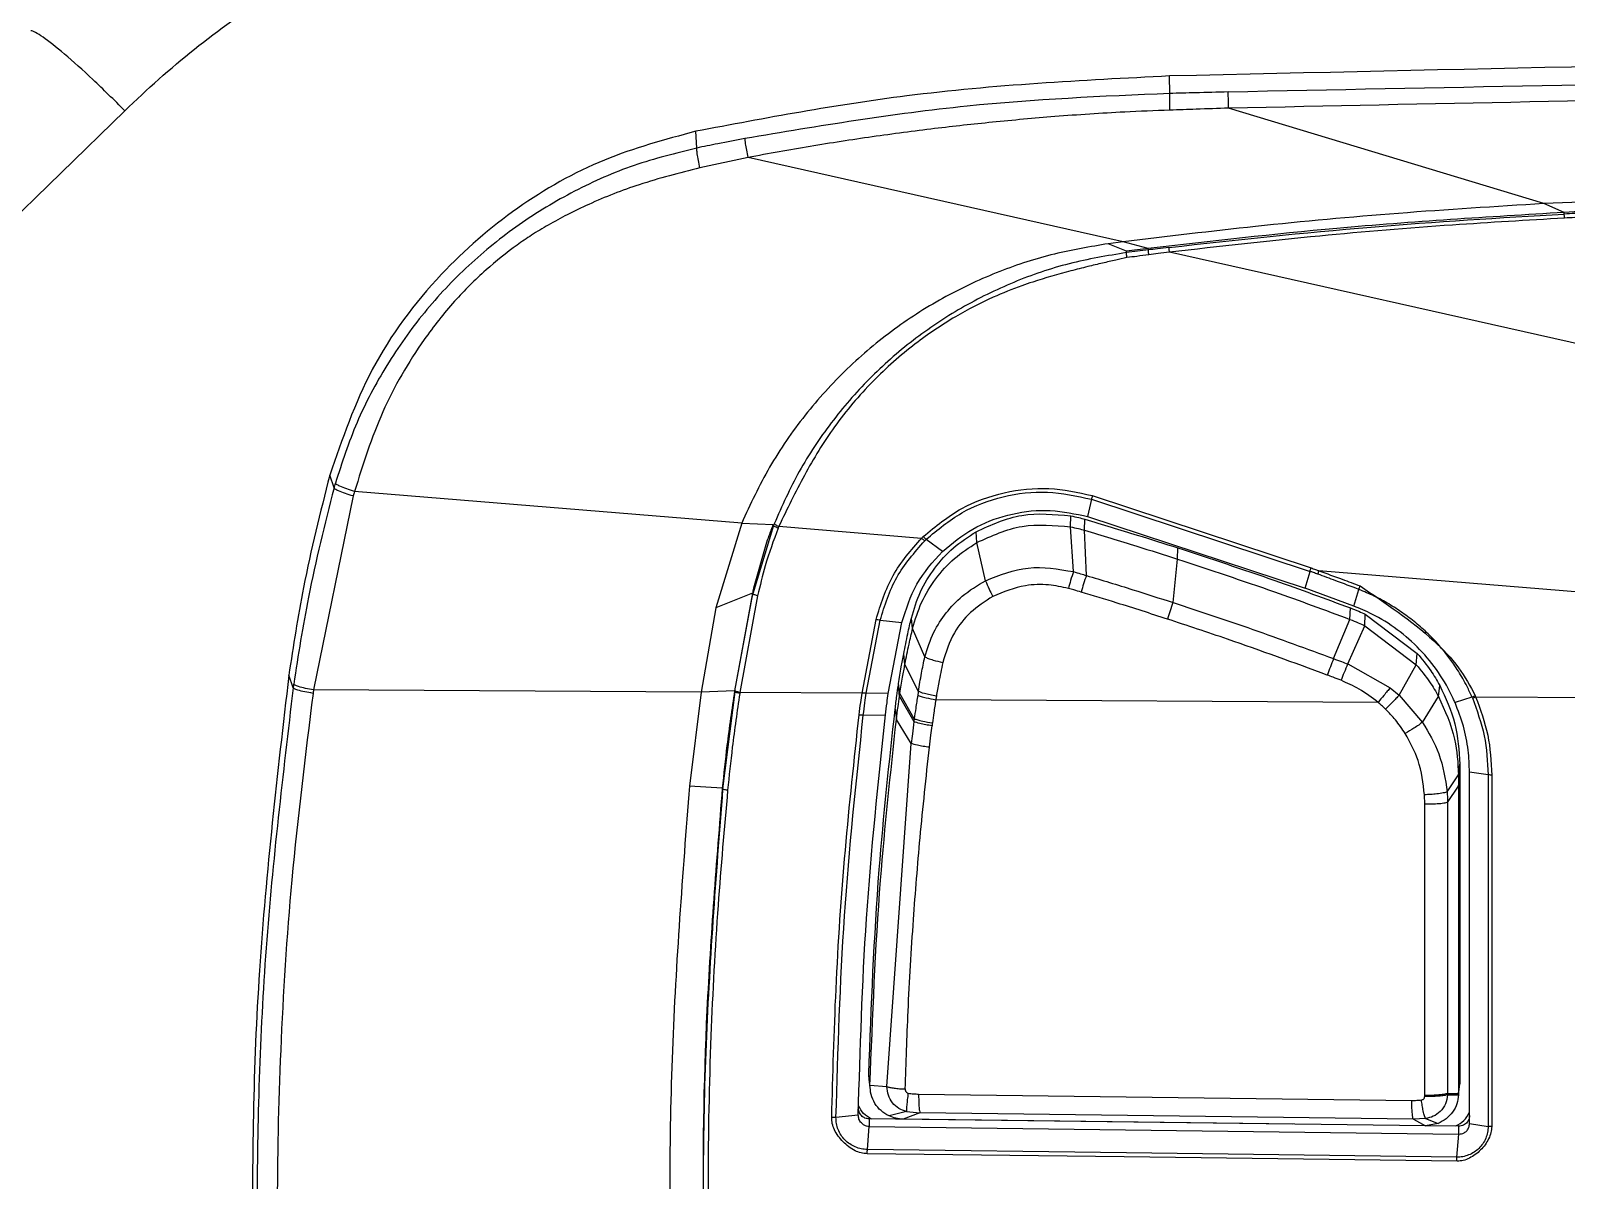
# Model space of a CAD drawing. Extents: x 412 to 492, y 622 to 766.
# Drawn here: x 446.557 to 449.342, y 645.889 to 647.974 of the extents above; entities that cross this region are included whole.
import ezdxf

# ---------------------------------------------------------------- set-up
doc = ezdxf.new("R2010")
doc.units = 0
doc.header["$MEASUREMENT"] = 0
doc.layers.add('1', color=4, linetype='Continuous')
doc.layers.add('GEOMETRY', color=4, linetype='Continuous', lineweight=25)

# ---------------------------------------------------------------- blocks, each defined once
blk = doc.blocks.new('2024 Beam 220V LL')
at = {"layer": 'GEOMETRY'}
for p, q in [((36.6702, 5.1015), (36.67, 5.1332)), ((31.0174, 1.4163), (34.7746, 5.0701)), ((37.349, 4.9018), (36.7768, 5.0748)), ((35.812, 5.0025), (35.8102, 5.0329)), ((35.9051, 4.9854), (35.8178, 4.9664)), ((36.5859, 4.8324), (35.9051, 4.9854)), ((37.7093, 4.915), (37.349, 4.9018)), ((37.3858, 4.8858), (37.349, 4.9018)), ((37.3858, 4.8828), (37.3858, 4.8858)), ((36.5859, 4.8324), (36.5587, 4.829)), ((36.5917, 4.8154), (36.5587, 4.829)), ((36.6313, 4.8204), (36.5859, 4.8324)), ((36.6313, 4.8203), (36.5917, 4.8153)), ((36.6314, 4.8177), (36.6313, 4.8203)), ((36.5918, 4.8128), (36.5917, 4.8153)), ((36.6314, 4.8177), (36.5918, 4.8128)), ((37.847, 4.5489), (36.6697, 4.8136)), ((35.1541, 4.386), (35.1463, 4.4095)), ((35.8936, 4.322), (35.1913, 4.3797)), ((35.189, 4.3715), (35.1169, 4.0198)), ((36.5281, 4.3656), (36.5212, 4.334)), ((36.528, 4.3656), (36.9246, 4.2347)), ((36.5297, 4.3722), (36.9267, 4.241)), ((35.8936, 4.322), (35.8469, 4.1688)), ((35.8936, 4.322), (35.9507, 4.3197)), ((35.9513, 4.3178), (35.9138, 4.1937)), ((35.9507, 4.3197), (35.9513, 4.3179)), ((36.4901, 4.3154), (36.4905, 4.3354)), ((36.5134, 4.3362), (36.5212, 4.334)), ((36.5157, 4.3093), (36.5163, 4.3293)), ((36.5212, 4.334), (36.9157, 4.2043)), ((35.961, 4.3164), (36.2201, 4.2951)), ((36.2258, 4.2902), (36.2285, 4.2928)), ((36.2577, 4.2709), (36.2284, 4.2928)), ((36.3202, 4.2869), (36.319, 4.3067)), ((36.4953, 4.2342), (36.4901, 4.3154)), ((36.5189, 4.2273), (36.5157, 4.3093)), ((35.9373, 4.2831), (35.9151, 4.204)), ((36.336, 4.2178), (36.3202, 4.2869)), ((36.6844, 4.257), (36.6851, 4.2772)), ((36.6761, 4.1782), (36.6844, 4.257)), ((36.9157, 4.2043), (36.9246, 4.2347)), ((37.5029, 4.1897), (36.9408, 4.2359)), ((35.9132, 4.1954), (35.8469, 4.1688)), ((35.9132, 4.1954), (35.8806, 4.0178)), ((35.8815, 4.0179), (35.9138, 4.1937)), ((35.9226, 4.1905), (35.8904, 4.0153)), ((35.9138, 4.1937), (35.9132, 4.1954)), ((37.0039, 4.1718), (36.9157, 4.2043)), ((37.0039, 4.1718), (37.0132, 4.2021)), ((35.8469, 4.1688), (35.8199, 4.0157)), ((36.997, 4.1477), (36.9978, 4.1685)), ((37.0239, 4.1361), (37.0249, 4.1569)), ((37.0249, 4.1569), (37.1192, 4.0857)), ((36.1119, 4.0139), (36.1373, 4.1474)), ((36.1196, 4.0139), (36.1448, 4.146)), ((36.1448, 4.146), (36.1842, 4.1421)), ((36.1596, 4.0133), (36.1842, 4.1421)), ((36.2037, 4.1312), (36.2015, 4.15)), ((36.2259, 4.0796), (36.2037, 4.1312)), ((36.9675, 4.0764), (36.997, 4.1477)), ((36.993, 4.0668), (37.0239, 4.1361)), ((37.0239, 4.1361), (37.1174, 4.0652)), ((36.1898, 4.0661), (36.1875, 4.085)), ((37.1174, 4.0652), (37.1192, 4.0857)), ((35.0801, 4.0237), (35.0721, 4.0462)), ((36.2141, 4.017), (36.1898, 4.0661)), ((36.993, 4.0668), (37.07, 4.0236)), ((37.0861, 4.0099), (37.1174, 4.0652)), ((35.8199, 4.0157), (35.1169, 4.0198)), ((35.8199, 4.0157), (35.7988, 3.8454)), ((35.8806, 4.0178), (35.8199, 4.0157)), ((35.8812, 4.0161), (35.8591, 3.8401)), ((35.8812, 4.0161), (35.8806, 4.0178)), ((35.8815, 4.0179), (35.8812, 4.0161)), ((36.1119, 4.0139), (35.8904, 4.0153)), ((36.1596, 4.0133), (36.1196, 4.0139)), ((36.18, 4.0079), (36.1779, 4.0281)), ((36.1808, 4.0135), (36.1783, 4.0312)), ((36.2068, 3.9674), (36.1808, 4.0135)), ((37.07, 4.0236), (37.0861, 4.0099)), ((37.1578, 4.0077), (37.1599, 4.028)), ((36.172, 3.9848), (36.1743, 3.9659)), ((36.18, 4.0079), (36.2061, 3.9622)), ((37.048, 3.9971), (36.2457, 4.0018)), ((37.0861, 4.0099), (37.1286, 3.9609)), ((37.1286, 3.9609), (37.1578, 4.0077)), ((37.2184, 4.0066), (37.1878, 3.9967)), ((37.2251, 4.0073), (37.4622, 4.0059)), ((36.1143, 3.9742), (36.1545, 3.9746)), ((36.2013, 3.9226), (36.1743, 3.9659)), ((36.2068, 3.9674), (36.2061, 3.9622)), ((36.1572, 3.3002), (36.2013, 3.9226)), ((37.194, 3.8656), (37.1964, 3.8849)), ((37.1964, 3.8849), (37.1964, 3.8644)), ((35.8585, 3.8418), (35.7988, 3.8454)), ((37.1734, 3.8346), (37.194, 3.8656)), ((37.1742, 3.8157), (37.194, 3.8451)), ((37.194, 3.8656), (37.194, 3.8451)), ((37.194, 3.8451), (37.1964, 3.8644)), ((37.1964, 3.8644), (37.1965, 3.3077)), ((37.2477, 3.8657), (37.214, 3.8704)), ((37.214, 3.2332), (37.214, 3.8704)), ((37.2477, 3.8657), (37.2477, 3.2281)), ((37.2542, 3.8653), (37.2542, 3.2277)), ((35.8591, 3.8401), (35.8585, 3.8418)), ((37.1327, 3.2841), (37.1327, 3.8122)), ((36.1264, 3.303), (36.124, 3.3223)), ((36.125, 3.3131), (36.124, 3.3223)), ((36.1244, 3.3133), (36.1269, 3.2939)), ((36.1264, 3.303), (36.1572, 3.3002)), ((37.1742, 3.2877), (37.1741, 3.2855)), ((37.1742, 3.2877), (37.194, 3.2878)), ((37.1939, 3.2854), (37.1964, 3.3053)), ((37.194, 3.2878), (37.1939, 3.2854)), ((37.194, 3.2878), (37.1965, 3.3077)), ((37.1965, 3.3077), (37.1964, 3.3053)), ((36.2146, 3.2867), (37.1093, 3.2752)), ((37.1327, 3.2825), (37.1327, 3.2841)), ((37.1741, 3.2855), (37.194, 3.2854)), ((36.1051, 3.2487), (36.0647, 3.2443)), ((36.8926, 3.2322), (36.1251, 3.2415)), ((36.1251, 3.2415), (36.1251, 3.2278)), ((36.1929, 3.2548), (36.1609, 3.2471)), ((36.2169, 3.2528), (36.1863, 3.2413)), ((37.134, 3.2291), (36.1863, 3.2413)), ((36.1929, 3.2548), (36.2169, 3.2528)), ((37.112, 3.2413), (36.217, 3.2528)), ((37.1342, 3.2424), (37.1121, 3.2413)), ((37.1121, 3.2413), (37.134, 3.2291)), ((37.1569, 3.2334), (37.134, 3.2291)), ((37.1342, 3.2424), (37.1569, 3.2334)), ((37.214, 3.2332), (37.2477, 3.2281)), ((36.1217, 3.186), (36.1251, 3.2278)), ((36.1251, 3.2278), (37.194, 3.2141)), ((37.194, 3.2285), (37.1347, 3.2293)), ((37.194, 3.2141), (37.1906, 3.1723)), ((37.194, 3.2285), (37.194, 3.2141))]:
    blk.add_line(p, q, dxfattribs=at)
at = {"layer": 'GEOMETRY', "flags": 128}
for points in [[(35.8904, 4.0153), (35.8903, 4.0142), (35.8902, 4.0134)], [(37.2244, 4.0089), (37.2248, 4.008), (37.2251, 4.0073)], [(37.1915, 3.1649), (36.5875, 3.1726), (36.1214, 3.1786)], [(37.1906, 3.1723), (36.592, 3.18), (36.1217, 3.186)]]:
    blk.add_lwpolyline(points, dxfattribs=at)
at = {"layer": 'GEOMETRY'}
for centre, radius, start, end in [((37.0981, 4.0271), 0.6128, 160.9342, 163.8878), ((37.2937, 3.9505), 0.6583, 159.7608, 162.5171), ((37.6838, 3.7812), 0.7748, 157.6022, 159.9583)]:
    blk.add_arc(centre, radius, start, end, dxfattribs=at)
for points, knots in [([(33.8181, 4.9232), (33.9726, 5.0699), (34.1465, 5.2349), (34.3203, 5.3999), (34.3589, 5.4366), (34.3781, 5.455), (34.4367, 5.5094), (34.477, 5.5443), (34.5601, 5.6114), (34.603, 5.6437), (34.6904, 5.705), (34.7351, 5.7341), (34.8716, 5.8166), (34.9661, 5.8653), (35.1132, 5.9287), (35.1633, 5.9483), (35.2637, 5.9837), (35.3143, 5.9996), (35.4671, 6.042), (35.5702, 6.0632), (35.7792, 6.0918), (35.885, 6.0991), (35.9922, 6.0991)], [0, 0, 0, 0, 0.25, 0.28125, 0.28125, 0.3125, 0.3125, 0.375, 0.375, 0.4375, 0.4375, 0.5, 0.5, 0.625, 0.625, 0.6875, 0.6875, 0.75, 0.75, 0.875, 0.875, 1, 1, 1, 1]), ([(35.9922, 6.0991), (35.9389, 6.0991), (35.8859, 6.0973), (35.8065, 6.0919), (35.7801, 6.0896), (35.7273, 6.0842), (35.7008, 6.0811), (35.6226, 6.0704), (35.5707, 6.0615), (35.4931, 6.0455), (35.4674, 6.0398), (35.4161, 6.0274), (35.3909, 6.0208), (35.2627, 5.9853), (35.1619, 5.9497), (34.9665, 5.8654), (34.8722, 5.8169), (34.689, 5.7062), (34.6013, 5.6448), (34.4978, 5.5611), (34.4774, 5.544), (34.4371, 5.5091), (34.4175, 5.4916), (34.3952, 5.4708), (34.3927, 5.4686), (34.3891, 5.4651), (34.3879, 5.464), (34.386, 5.4623), (34.3854, 5.4618), (34.3845, 5.4609), (34.3843, 5.4606), (34.3837, 5.4601), (34.3832, 5.4596), (34.382, 5.4585), (34.3803, 5.4569), (34.3767, 5.4535), (34.3753, 5.4521), (34.373, 5.4499), (34.3721, 5.4492), (34.3708, 5.4479), (34.3704, 5.4475), (34.3695, 5.4467), (34.3689, 5.446), (34.3589, 5.4366), (34.3492, 5.4274), (34.3203, 5.3999), (34.301, 5.3816), (34.1271, 5.2166), (33.9726, 5.0699), (33.8181, 4.9232)], [0, 0, 0, 0, 0.0625, 0.0625, 0.09375, 0.09375, 0.125, 0.125, 0.1875, 0.1875, 0.21875, 0.21875, 0.25, 0.25, 0.375, 0.375, 0.5, 0.5, 0.625, 0.625, 0.65625, 0.65625, 0.6875, 0.6875, 0.691406, 0.691406, 0.693359, 0.693359, 0.694336, 0.694336, 0.694824, 0.694824, 0.695312, 0.695312, 0.699219, 0.699219, 0.701172, 0.701172, 0.702148, 0.702148, 0.702637, 0.702637, 0.703125, 0.703125, 0.71875, 0.71875, 0.75, 0.75, 1, 1, 1, 1]), ([(34.7746, 5.0701), (34.815, 5.1093), (34.8571, 5.1466), (34.9447, 5.2168), (34.9903, 5.2498), (35.1319, 5.3425), (35.2308, 5.3942), (35.3858, 5.4574), (35.4385, 5.476), (35.5193, 5.5001), (35.5466, 5.5076), (35.6015, 5.5211), (35.629, 5.5272), (35.7671, 5.5542), (35.879, 5.5651), (35.9922, 5.5651)], [0, 0, 0, 0, 0.125, 0.125, 0.25, 0.25, 0.5, 0.5, 0.625, 0.625, 0.6875, 0.6875, 0.75, 0.75, 1, 1, 1, 1]), ([(34.7746, 5.0701), (34.755, 5.0899), (34.7353, 5.1091), (34.6982, 5.144), (34.6807, 5.1597), (34.65, 5.1858), (34.6367, 5.1963), (34.6158, 5.2107), (34.6082, 5.2148), (34.6039, 5.2153)], [0, 0, 0, 0, 0.25, 0.25, 0.5, 0.5, 0.75, 0.75, 1, 1, 1, 1]), ([(43.718, 5.1332), (43.0587, 5.1476), (41.7439, 5.1761), (39.9127, 5.1818), (38.2225, 5.1683), (37.1883, 5.145), (36.67, 5.1332)], [0, 0, 0, 0, 0.280654, 0.559718, 0.779346, 1, 1, 1, 1]), ([(36.67, 5.1332), (36.5105, 5.1251), (36.2216, 5.1104), (35.9375, 5.0568), (35.8102, 5.0329)], [0, 0, 0, 0, 0.552177, 1, 1, 1, 1]), ([(43.6118, 5.104), (42.8523, 5.1193), (41.3335, 5.1498), (39.0545, 5.1497), (37.5357, 5.1193), (36.7762, 5.104)], [0, 0, 0, 0, 0.333334, 0.666666, 1, 1, 1, 1]), ([(36.6702, 5.1015), (36.5474, 5.0962), (36.2888, 5.0849), (36.0336, 5.0422), (35.8996, 5.0198)], [0, 0, 0, 0, 0.47518, 1, 1, 1, 1]), ([(36.7762, 5.1042), (36.7564, 5.1037), (36.7211, 5.1028), (36.6858, 5.1019), (36.6702, 5.1015)], [0, 0, 0, 0, 0.5599755, 1, 1, 1, 1]), ([(36.6706, 5.0713), (36.6705, 5.0753), (36.6703, 5.0834), (36.6702, 5.0926), (36.6702, 5.0989), (36.6702, 5.1007), (36.6702, 5.1015)], [0, 0, 0, 0, 0.2713203, 0.5568904, 0.7821893, 1, 1, 1, 1]), ([(36.7768, 5.0748), (36.7768, 5.0787), (36.7766, 5.0867), (36.7764, 5.0955), (36.7763, 5.1015), (36.7762, 5.1032), (36.7762, 5.1041)], [0, 0, 0, 0, 0.275583, 0.561777, 0.785281, 1, 1, 1, 1]), ([(43.6112, 5.0748), (42.8826, 5.09), (41.7437, 5.1138), (40.194, 5.1192), (38.6443, 5.1138), (37.5054, 5.09), (36.7768, 5.0748)], [0, 0, 0, 0, 0.319834, 0.5, 0.680165, 1, 1, 1, 1]), ([(36.6706, 5.0713), (36.6432, 5.0702), (36.5734, 5.0675), (36.466, 5.0602), (36.3511, 5.0499), (36.2407, 5.0377), (36.1305, 5.0232), (36.0176, 5.0059), (35.9426, 4.9923), (35.9051, 4.9854)], [0, 0, 0, 0, 0.106676, 0.27149, 0.418982, 0.555573, 0.703476, 0.851573, 1, 1, 1, 1]), ([(36.7768, 5.0748), (36.7573, 5.0742), (36.7219, 5.073), (36.6865, 5.0718), (36.6706, 5.0713)], [0, 0, 0, 0, 0.551163, 1, 1, 1, 1]), ([(35.8102, 5.0329), (35.7542, 5.0177), (35.64, 4.9869), (35.4827, 4.8975), (35.3369, 4.771), (35.2149, 4.6073), (35.1689, 4.4747), (35.1463, 4.4095)], [0, 0, 0, 0, 0.1807501, 0.3685946, 0.559808, 0.7836967, 1, 1, 1, 1]), ([(35.8996, 5.0198), (35.8832, 5.0167), (35.854, 5.0111), (35.8248, 5.0051), (35.812, 5.0025)], [0, 0, 0, 0, 0.559817, 1, 1, 1, 1]), ([(35.9051, 4.9854), (35.9043, 4.9899), (35.9026, 4.9992), (35.9008, 5.0098), (35.8998, 5.0169), (35.8997, 5.0189), (35.8996, 5.0198)], [0, 0, 0, 0, 0.275145, 0.56335, 0.787514, 1, 1, 1, 1]), ([(35.812, 5.0025), (35.7738, 4.993), (35.6974, 4.974), (35.5892, 4.9263), (35.4882, 4.8654), (35.3966, 4.7913), (35.3158, 4.7056), (35.248, 4.6097), (35.1927, 4.5059), (35.1686, 4.4317), (35.1565, 4.3946)], [0, 0, 0, 0, 0.124974, 0.249962, 0.374942, 0.499947, 0.624963, 0.749971, 0.874971, 1, 1, 1, 1]), ([(35.8178, 4.9664), (35.8169, 4.971), (35.815, 4.9805), (35.8131, 4.9917), (35.8121, 4.9994), (35.812, 5.0015), (35.812, 5.0025)], [0, 0, 0, 0, 0.269419, 0.556848, 0.783487, 1, 1, 1, 1]), ([(35.8178, 4.9664), (35.7808, 4.9571), (35.7121, 4.9398), (35.6326, 4.9085), (35.5783, 4.8825), (35.5437, 4.8638), (35.5133, 4.8453), (35.4749, 4.8192), (35.4269, 4.7805), (35.3697, 4.7236), (35.3037, 4.6395), (35.237, 4.5254), (35.2066, 4.4285), (35.1913, 4.3797)], [0, 0, 0, 0, 0.125407, 0.233242, 0.280715, 0.323949, 0.362995, 0.397906, 0.477419, 0.565962, 0.663957, 0.830667, 1, 1, 1, 1]), ([(37.349, 4.9018), (37.261, 4.8963), (37.0864, 4.8854), (36.832, 4.8621), (36.6659, 4.842), (36.5859, 4.8324)], [0, 0, 0, 0, 0.34486, 0.684642, 1, 1, 1, 1]), ([(37.3858, 4.8858), (37.2481, 4.8774), (36.996, 4.8621), (36.7452, 4.8334), (36.6313, 4.8203)], [0, 0, 0, 0, 0.545922, 1, 1, 1, 1]), ([(36.6689, 4.8223), (36.791, 4.8357), (37.0293, 4.8618), (37.2689, 4.8759), (37.3858, 4.8828)], [0, 0, 0, 0, 0.511879, 1, 1, 1, 1]), ([(37.3862, 4.8754), (37.3184, 4.8714), (37.1703, 4.8628), (36.9312, 4.8431), (36.7605, 4.8238), (36.6697, 4.8136)], [0, 0, 0, 0, 0.283135, 0.618667, 1, 1, 1, 1]), ([(37.7097, 4.8971), (37.6492, 4.8957), (37.5412, 4.8933), (37.4333, 4.8881), (37.3858, 4.8858)], [0, 0, 0, 0, 0.559592, 1, 1, 1, 1]), ([(37.4287, 4.8849), (37.4207, 4.8845), (37.4064, 4.8839), (37.3921, 4.8831), (37.3858, 4.8828)], [0, 0, 0, 0, 0.560002, 1, 1, 1, 1]), ([(37.3862, 4.8754), (37.3861, 4.8763), (37.386, 4.8784), (37.3859, 4.8806), (37.3858, 4.8822), (37.3858, 4.8826), (37.3858, 4.8828)], [0, 0, 0, 0, 0.271198, 0.55661, 0.781925, 1, 1, 1, 1]), ([(37.4291, 4.8776), (37.4211, 4.8772), (37.4068, 4.8765), (37.3925, 4.8757), (37.3862, 4.8754)], [0, 0, 0, 0, 0.5568517, 1, 1, 1, 1]), ([(36.5587, 4.8289), (36.5259, 4.8235), (36.4588, 4.8124), (36.3598, 4.78), (36.2623, 4.7348), (36.169, 4.6757), (36.0829, 4.6034), (36.0067, 4.5192), (35.9415, 4.4253), (35.9095, 4.3564), (35.8936, 4.322)], [0, 0, 0, 0, 0.1134192, 0.2318789, 0.3545195, 0.4804121, 0.6087699, 0.7387333, 0.8694793, 1, 1, 1, 1]), ([(36.6689, 4.8223), (36.6619, 4.8214), (36.6494, 4.8199), (36.6369, 4.8184), (36.6314, 4.8177)], [0, 0, 0, 0, 0.559979, 1, 1, 1, 1]), ([(36.6697, 4.8136), (36.6695, 4.8147), (36.6693, 4.817), (36.6691, 4.8197), (36.6689, 4.8215), (36.6689, 4.822), (36.6689, 4.8223)], [0, 0, 0, 0, 0.274431, 0.562443, 0.786891, 1, 1, 1, 1]), ([(36.5918, 4.8128), (36.5569, 4.8071), (36.487, 4.7955), (36.3864, 4.7609), (36.2911, 4.7143), (36.203, 4.6553), (36.1235, 4.5853), (36.0544, 4.5053), (35.9955, 4.4173), (35.9669, 4.3532), (35.9526, 4.3212)], [0, 0, 0, 0, 0.124976, 0.249947, 0.374921, 0.499959, 0.624974, 0.749961, 0.874969, 1, 1, 1, 1]), ([(36.5925, 4.8038), (36.5857, 4.8023), (36.571, 4.799), (36.5473, 4.7936), (36.5201, 4.7872), (36.4776, 4.7765), (36.4377, 4.7649), (36.3906, 4.749), (36.343, 4.7299), (36.2775, 4.6959), (36.2035, 4.646), (36.1287, 4.5798), (36.0606, 4.4997), (36.006, 4.4096), (35.976, 4.3475), (35.961, 4.3165)], [0, 0, 0, 0, 0.024822, 0.053864, 0.087118, 0.12457, 0.210677, 0.235676, 0.302437, 0.3942, 0.499364, 0.621862, 0.751417, 0.875812, 1, 1, 1, 1]), ([(36.5925, 4.8038), (36.5924, 4.8049), (36.5921, 4.8073), (36.5919, 4.8101), (36.5918, 4.8121), (36.5918, 4.8126), (36.5918, 4.8128)], [0, 0, 0, 0, 0.269296, 0.556612, 0.783281, 1, 1, 1, 1]), ([(36.6322, 4.8088), (36.6249, 4.8079), (36.6117, 4.8062), (36.5985, 4.8045), (36.5925, 4.8038)], [0, 0, 0, 0, 0.549455, 1, 1, 1, 1]), ([(36.6322, 4.8088), (36.632, 4.81), (36.6318, 4.8124), (36.6315, 4.8151), (36.6314, 4.817), (36.6314, 4.8175), (36.6314, 4.8177)], [0, 0, 0, 0, 0.274101, 0.562361, 0.787018, 1, 1, 1, 1]), ([(36.6697, 4.8136), (36.6628, 4.8127), (36.6503, 4.8111), (36.6378, 4.8096), (36.6322, 4.8088)], [0, 0, 0, 0, 0.547778, 1, 1, 1, 1]), ([(35.1463, 4.4095), (35.1292, 4.3417), (35.099, 4.2217), (35.0803, 4.0994), (35.0721, 4.0462)], [0, 0, 0, 0, 0.564636, 1, 1, 1, 1]), ([(35.1541, 4.386), (35.1375, 4.3202), (35.1078, 4.2026), (35.0892, 4.0828), (35.081, 4.0301)], [0, 0, 0, 0, 0.559991, 1, 1, 1, 1]), ([(35.1565, 4.3946), (35.156, 4.393), (35.1552, 4.3901), (35.1544, 4.3873), (35.1541, 4.386)], [0, 0, 0, 0, 0.559998, 1, 1, 1, 1]), ([(35.189, 4.3715), (35.1841, 4.3729), (35.1739, 4.3759), (35.1626, 4.3803), (35.1557, 4.3838), (35.1546, 4.3853), (35.1541, 4.386)], [0, 0, 0, 0, 0.271978, 0.561918, 0.787936, 1, 1, 1, 1]), ([(35.1913, 4.3797), (35.1864, 4.3812), (35.1763, 4.3843), (35.165, 4.3889), (35.1581, 4.3924), (35.157, 4.3939), (35.1565, 4.3946)], [0, 0, 0, 0, 0.272031, 0.561974, 0.787967, 1, 1, 1, 1]), ([(35.1913, 4.3797), (35.1909, 4.3782), (35.1901, 4.3754), (35.1894, 4.3727), (35.189, 4.3715)], [0, 0, 0, 0, 0.558616, 1, 1, 1, 1]), ([(36.223, 4.2978), (36.2454, 4.3163), (36.289, 4.3523), (36.369, 4.3801), (36.4507, 4.3893), (36.5036, 4.3778), (36.5297, 4.3722)], [0, 0, 0, 0, 0.262957, 0.512818, 0.759313, 1, 1, 1, 1]), ([(36.2284, 4.2929), (36.2491, 4.3101), (36.2905, 4.3446), (36.3672, 4.3729), (36.4485, 4.383), (36.5015, 4.3714), (36.528, 4.3656)], [0, 0, 0, 0, 0.250035, 0.499983, 0.749898, 1, 1, 1, 1]), ([(36.5297, 4.3722), (36.5293, 4.3707), (36.5286, 4.3682), (36.5282, 4.3664), (36.528, 4.3656)], [0, 0, 0, 0, 0.559993, 1, 1, 1, 1]), ([(35.9507, 4.3197), (35.9481, 4.3129), (35.9434, 4.3008), (35.9392, 4.2885), (35.9373, 4.2831)], [0, 0, 0, 0, 0.561431, 1, 1, 1, 1]), ([(35.9526, 4.3212), (35.9524, 4.3205), (35.9519, 4.3194), (35.9515, 4.3183), (35.9513, 4.3178)], [0, 0, 0, 0, 0.559999, 1, 1, 1, 1]), ([(35.9597, 4.3131), (35.9585, 4.3136), (35.956, 4.3147), (35.9533, 4.3161), (35.9517, 4.3172), (35.9514, 4.3176), (35.9513, 4.3178)], [0, 0, 0, 0, 0.272007, 0.561954, 0.78796, 1, 1, 1, 1]), ([(35.9526, 4.3211), (35.9528, 4.3209), (35.9532, 4.3203), (35.9554, 4.319), (35.9581, 4.3176), (35.96, 4.3168), (35.961, 4.3164)], [0, 0, 0, 0, 0.272027, 0.561976, 0.787973, 1, 1, 1, 1]), ([(36.319, 4.3067), (36.3462, 4.319), (36.4006, 4.3438), (36.4605, 4.3382), (36.4905, 4.3354)], [0, 0, 0, 0, 0.499808, 1, 1, 1, 1]), ([(36.3202, 4.2869), (36.3471, 4.2992), (36.4011, 4.3238), (36.4604, 4.3182), (36.4901, 4.3154)], [0, 0, 0, 0, 0.499808, 1, 1, 1, 1]), ([(36.4905, 4.3354), (36.4954, 4.3344), (36.504, 4.3327), (36.5126, 4.3303), (36.5163, 4.3293)], [0, 0, 0, 0, 0.561843, 1, 1, 1, 1]), ([(36.5163, 4.3293), (36.5479, 4.3198), (36.6043, 4.303), (36.6604, 4.2851), (36.6851, 4.2772)], [0, 0, 0, 0, 0.560032, 1, 1, 1, 1]), ([(35.9597, 4.3132), (35.9514, 4.2906), (35.9366, 4.2504), (35.9269, 4.2087), (35.9226, 4.1905)], [0, 0, 0, 0, 0.56324, 1, 1, 1, 1]), ([(35.961, 4.3164), (35.9607, 4.3158), (35.9603, 4.3148), (35.9599, 4.3137), (35.9597, 4.3132)], [0, 0, 0, 0, 0.559595, 1, 1, 1, 1]), ([(36.1373, 4.1474), (36.1459, 4.1749), (36.1631, 4.23), (36.2012, 4.2733), (36.2202, 4.2951)], [0, 0, 0, 0, 0.498855, 1, 1, 1, 1]), ([(36.1448, 4.146), (36.1532, 4.1729), (36.1701, 4.2267), (36.2071, 4.269), (36.2257, 4.2902)], [0, 0, 0, 0, 0.499845, 1, 1, 1, 1]), ([(36.2015, 4.15), (36.2063, 4.1661), (36.216, 4.1983), (36.2427, 4.2413), (36.2766, 4.2791), (36.3049, 4.2975), (36.319, 4.3067)], [0, 0, 0, 0, 0.24996, 0.499348, 0.749893, 1, 1, 1, 1]), ([(36.2201, 4.2951), (36.2213, 4.294), (36.2233, 4.292), (36.225, 4.2907), (36.2257, 4.2902)], [0, 0, 0, 0, 0.560003, 1, 1, 1, 1]), ([(36.2202, 4.2951), (36.2207, 4.2956), (36.2216, 4.2965), (36.2226, 4.2974), (36.223, 4.2978)], [0, 0, 0, 0, 0.559895, 1, 1, 1, 1]), ([(36.2285, 4.2929), (36.2275, 4.2936), (36.2258, 4.295), (36.2238, 4.297), (36.223, 4.2979)], [0, 0, 0, 0, 0.559999, 1, 1, 1, 1]), ([(36.4901, 4.3154), (36.4949, 4.3145), (36.5035, 4.3127), (36.512, 4.3103), (36.5157, 4.3093)], [0, 0, 0, 0, 0.560414, 1, 1, 1, 1]), ([(36.5157, 4.3093), (36.5473, 4.2998), (36.6037, 4.2828), (36.6597, 4.2649), (36.6844, 4.257)], [0, 0, 0, 0, 0.559999, 1, 1, 1, 1]), ([(36.1842, 4.1421), (36.1918, 4.166), (36.207, 4.2143), (36.2407, 4.252), (36.2577, 4.2709)], [0, 0, 0, 0, 0.4958605, 1, 1, 1, 1]), ([(36.2037, 4.1312), (36.2085, 4.1472), (36.2181, 4.1792), (36.2446, 4.222), (36.2782, 4.2595), (36.3062, 4.2778), (36.3202, 4.2869)], [0, 0, 0, 0, 0.249999, 0.500014, 0.750013, 1, 1, 1, 1]), ([(36.6851, 4.2772), (36.7438, 4.2579), (36.8486, 4.2234), (36.9522, 4.1853), (36.9978, 4.1685)], [0, 0, 0, 0, 0.560037, 1, 1, 1, 1]), ([(36.336, 4.2178), (36.3616, 4.2279), (36.4129, 4.2481), (36.4678, 4.2389), (36.4953, 4.2342)], [0, 0, 0, 0, 0.497611, 1, 1, 1, 1]), ([(36.4953, 4.2342), (36.4937, 4.2291), (36.4907, 4.2199), (36.4877, 4.2087), (36.4863, 4.2038)], [0, 0, 0, 0, 0.56, 1, 1, 1, 1]), ([(36.4953, 4.2342), (36.4997, 4.2329), (36.5076, 4.2306), (36.5154, 4.2283), (36.5189, 4.2273)], [0, 0, 0, 0, 0.559031, 1, 1, 1, 1]), ([(36.6844, 4.257), (36.7431, 4.2375), (36.8479, 4.2029), (36.9514, 4.1646), (36.997, 4.1477)], [0, 0, 0, 0, 0.559998, 1, 1, 1, 1]), ([(36.9246, 4.2347), (36.9249, 4.2357), (36.9255, 4.2375), (36.9263, 4.2399), (36.9267, 4.241)], [0, 0, 0, 0, 0.559747, 1, 1, 1, 1]), ([(36.9387, 4.2296), (36.9361, 4.2306), (36.9314, 4.2323), (36.9267, 4.234), (36.9246, 4.2347)], [0, 0, 0, 0, 0.560594, 1, 1, 1, 1]), ([(36.9267, 4.241), (36.9293, 4.24), (36.934, 4.2383), (36.9387, 4.2366), (36.9408, 4.2359)], [0, 0, 0, 0, 0.559803, 1, 1, 1, 1]), ([(36.9387, 4.2296), (36.939, 4.2306), (36.9396, 4.2324), (36.9404, 4.2348), (36.9408, 4.2359)], [0, 0, 0, 0, 0.559979, 1, 1, 1, 1]), ([(36.9408, 4.2359), (36.9549, 4.2307), (36.9798, 4.2216), (37.0046, 4.2123), (37.0154, 4.2083)], [0, 0, 0, 0, 0.567113, 1, 1, 1, 1]), ([(36.2259, 4.0796), (36.2307, 4.0948), (36.2396, 4.1233), (36.2639, 4.1601), (36.2946, 4.1931), (36.3214, 4.2091), (36.336, 4.2178)], [0, 0, 0, 0, 0.263034, 0.491488, 0.72156, 1, 1, 1, 1]), ([(36.336, 4.2178), (36.3379, 4.213), (36.3414, 4.2043), (36.3468, 4.1939), (36.3492, 4.1893)], [0, 0, 0, 0, 0.56, 1, 1, 1, 1]), ([(36.4863, 4.2038), (36.4744, 4.2064), (36.4488, 4.2119), (36.401, 4.2105), (36.3686, 4.1972), (36.3492, 4.1893)], [0, 0, 0, 0, 0.258122, 0.555312, 1, 1, 1, 1]), ([(36.5189, 4.2273), (36.547, 4.2188), (36.5996, 4.2029), (36.6518, 4.186), (36.6761, 4.1782)], [0, 0, 0, 0, 0.535465, 1, 1, 1, 1]), ([(37.0132, 4.2021), (36.9992, 4.2073), (36.9745, 4.2166), (36.9496, 4.2257), (36.9387, 4.2296)], [0, 0, 0, 0, 0.563034, 1, 1, 1, 1]), ([(37.0132, 4.2021), (37.0135, 4.203), (37.0141, 4.2048), (37.015, 4.2072), (37.0154, 4.2083)], [0, 0, 0, 0, 0.559981, 1, 1, 1, 1]), ([(37.0154, 4.2083), (37.0617, 4.1772), (37.1263, 4.1339), (37.1953, 4.0635), (37.215, 4.0264), (37.2244, 4.0089)], [0, 0, 0, 0, 0.570459, 0.796297, 1, 1, 1, 1]), ([(35.9151, 4.204), (35.9147, 4.2024), (35.9141, 4.1995), (35.9135, 4.1967), (35.9132, 4.1954)], [0, 0, 0, 0, 0.560914, 1, 1, 1, 1]), ([(35.9226, 4.1905), (35.9214, 4.1908), (35.9188, 4.1914), (35.916, 4.1924), (35.9142, 4.1931), (35.9139, 4.1935), (35.9138, 4.1937)], [0, 0, 0, 0, 0.27199, 0.561939, 0.787952, 1, 1, 1, 1]), ([(36.3492, 4.1893), (36.3351, 4.1802), (36.3079, 4.1627), (36.2749, 4.1215), (36.2642, 4.088), (36.2583, 4.0694)], [0, 0, 0, 0, 0.323697, 0.623628, 1, 1, 1, 1]), ([(36.5094, 4.1972), (36.5051, 4.1985), (36.4974, 4.2007), (36.4897, 4.2029), (36.4863, 4.2038)], [0, 0, 0, 0, 0.561035, 1, 1, 1, 1]), ([(36.6658, 4.1482), (36.6354, 4.158), (36.5834, 4.1748), (36.5311, 4.1906), (36.5094, 4.1972)], [0, 0, 0, 0, 0.584533, 1, 1, 1, 1]), ([(37.2184, 4.0066), (37.217, 4.0099), (37.2142, 4.0164), (37.2087, 4.0277), (37.1996, 4.0446), (37.1784, 4.0783), (37.1495, 4.1124), (37.1166, 4.1417), (37.0928, 4.1597), (37.0676, 4.1759), (37.0412, 4.1903), (37.0226, 4.1981), (37.0132, 4.2021)], [0, 0, 0, 0, 0.037471, 0.073002, 0.130161, 0.235563, 0.484324, 0.586947, 0.689662, 0.792361, 0.894925, 1, 1, 1, 1]), ([(36.6761, 4.1782), (36.7244, 4.1622), (36.822, 4.1299), (36.9186, 4.0944), (36.9675, 4.0764)], [0, 0, 0, 0, 0.494312, 1, 1, 1, 1]), ([(36.9978, 4.1685), (37.0029, 4.1665), (37.0121, 4.163), (37.021, 4.1587), (37.0249, 4.1569)], [0, 0, 0, 0, 0.558741, 1, 1, 1, 1]), ([(37.1878, 3.9967), (37.1866, 3.9992), (37.171, 4.0346), (37.1277, 4.097), (37.0592, 4.1487), (37.015, 4.1672), (37.0039, 4.1718)], [0, 0, 0, 0, 0.032489, 0.446518, 0.860694, 1, 1, 1, 1]), ([(36.1448, 4.146), (36.1435, 4.1462), (36.1413, 4.1465), (36.1385, 4.1471), (36.1373, 4.1474)], [0, 0, 0, 0, 0.560003, 1, 1, 1, 1]), ([(36.1875, 4.085), (36.1899, 4.0972), (36.1942, 4.1189), (36.1992, 4.1405), (36.2015, 4.15)], [0, 0, 0, 0, 0.560023, 1, 1, 1, 1]), ([(36.1898, 4.0661), (36.1922, 4.0783), (36.1965, 4.1001), (36.2015, 4.1217), (36.2037, 4.1312)], [0, 0, 0, 0, 0.559999, 1, 1, 1, 1]), ([(36.9559, 4.0467), (36.8957, 4.0688), (36.7995, 4.1041), (36.7023, 4.1362), (36.6658, 4.1482)], [0, 0, 0, 0, 0.625673, 1, 1, 1, 1]), ([(36.997, 4.1477), (37.0021, 4.1457), (37.0112, 4.1421), (37.02, 4.1379), (37.0239, 4.1361)], [0, 0, 0, 0, 0.5596779, 1, 1, 1, 1]), ([(36.1783, 4.0312), (36.1799, 4.0413), (36.1827, 4.0592), (36.1861, 4.0771), (36.1875, 4.085)], [0, 0, 0, 0, 0.560265, 1, 1, 1, 1]), ([(36.2141, 4.017), (36.216, 4.028), (36.2195, 4.0489), (36.2238, 4.0697), (36.2259, 4.0796)], [0, 0, 0, 0, 0.524439, 1, 1, 1, 1]), ([(36.2259, 4.0796), (36.2277, 4.0787), (36.2314, 4.0769), (36.2422, 4.0733), (36.2522, 4.0708), (36.2583, 4.0694)], [0, 0, 0, 0, 0.276309, 0.562836, 1, 1, 1, 1]), ([(36.2583, 4.0694), (36.2558, 4.0573), (36.2517, 4.037), (36.2482, 4.0165), (36.2468, 4.0083)], [0, 0, 0, 0, 0.595569, 1, 1, 1, 1]), ([(36.9675, 4.0764), (36.9722, 4.0746), (36.9808, 4.0714), (36.9893, 4.0682), (36.993, 4.0668)], [0, 0, 0, 0, 0.5590265, 1, 1, 1, 1]), ([(37.1192, 4.0857), (37.1277, 4.0755), (37.1429, 4.0574), (37.1547, 4.0369), (37.1599, 4.028)], [0, 0, 0, 0, 0.560031, 1, 1, 1, 1]), ([(35.0721, 4.0462), (35.0514, 3.868), (35.0104, 3.5165), (35.0023, 3.024), (35.0214, 2.5702), (35.0551, 2.2926), (35.0721, 2.1523)], [0, 0, 0, 0, 0.283158, 0.558604, 0.776831, 1, 1, 1, 1]), ([(36.1808, 4.0135), (36.1824, 4.0234), (36.1851, 4.0409), (36.1884, 4.0584), (36.1898, 4.0661)], [0, 0, 0, 0, 0.5599968, 1, 1, 1, 1]), ([(36.9809, 4.0371), (36.9762, 4.0389), (36.9679, 4.0422), (36.9596, 4.0453), (36.9559, 4.0467)], [0, 0, 0, 0, 0.560807, 1, 1, 1, 1]), ([(36.993, 4.0668), (36.9909, 4.0618), (36.987, 4.0527), (36.9827, 4.0419), (36.9809, 4.0371)], [0, 0, 0, 0, 0.5599992, 1, 1, 1, 1]), ([(37.1174, 4.0652), (37.1258, 4.0551), (37.1409, 4.037), (37.1526, 4.0167), (37.1578, 4.0077)], [0, 0, 0, 0, 0.5603271, 1, 1, 1, 1]), ([(35.0801, 4.0237), (35.0614, 3.8666), (35.024, 3.5524), (35.0099, 3.0778), (35.024, 2.6032), (35.0614, 2.2891), (35.0801, 2.132)], [0, 0, 0, 0, 0.250007, 0.500002, 0.749995, 1, 1, 1, 1]), ([(35.116, 4.0135), (35.102, 3.9008), (35.0753, 3.6857), (35.0555, 3.3716), (35.0489, 3.0728), (35.0555, 2.7739), (35.0752, 2.4597), (35.102, 2.2445), (35.116, 2.1316)], [0, 0, 0, 0, 0.1804908, 0.3443497, 0.4998914, 0.6554562, 0.8193864, 1, 1, 1, 1]), ([(35.081, 4.0301), (35.0808, 4.0289), (35.0805, 4.0268), (35.0802, 4.0246), (35.0801, 4.0237)], [0, 0, 0, 0, 0.56, 1, 1, 1, 1]), ([(35.116, 4.0135), (35.111, 4.0144), (35.1005, 4.0161), (35.0889, 4.0191), (35.0818, 4.0217), (35.0807, 4.0231), (35.0801, 4.0237)], [0, 0, 0, 0, 0.271989, 0.5619587, 0.7879779, 1, 1, 1, 1]), ([(35.1169, 4.0198), (35.1119, 4.0207), (35.1014, 4.0224), (35.0898, 4.0255), (35.0827, 4.0281), (35.0816, 4.0294), (35.081, 4.0301)], [0, 0, 0, 0, 0.272003, 0.561962, 0.787972, 1, 1, 1, 1]), ([(35.1169, 4.0198), (35.1167, 4.0187), (35.1164, 4.0166), (35.1162, 4.0145), (35.116, 4.0135)], [0, 0, 0, 0, 0.560283, 1, 1, 1, 1]), ([(35.8806, 4.0178), (35.8758, 3.9848), (35.8672, 3.9263), (35.8612, 3.8674), (35.8585, 3.8418)], [0, 0, 0, 0, 0.564354, 1, 1, 1, 1]), ([(35.8901, 4.0134), (35.8854, 3.9809), (35.8769, 3.9225), (35.8708, 3.8639), (35.8682, 3.838)], [0, 0, 0, 0, 0.558506, 1, 1, 1, 1]), ([(35.8901, 4.0134), (35.8889, 4.0137), (35.8863, 4.0141), (35.8834, 4.0149), (35.8816, 4.0156), (35.8813, 4.0159), (35.8812, 4.0161)], [0, 0, 0, 0, 0.272005, 0.561967, 0.787976, 1, 1, 1, 1]), ([(35.8904, 4.0153), (35.8892, 4.0155), (35.8866, 4.016), (35.8837, 4.0168), (35.8819, 4.0175), (35.8816, 4.0178), (35.8815, 4.018)], [0, 0, 0, 0, 0.271964, 0.56188, 0.787899, 1, 1, 1, 1]), ([(36.1067, 3.9748), (36.1076, 3.9821), (36.1092, 3.9952), (36.1111, 4.0082), (36.1119, 4.0139)], [0, 0, 0, 0, 0.56001, 1, 1, 1, 1]), ([(36.1196, 4.0139), (36.119, 4.0138), (36.118, 4.0137), (36.116, 4.0137), (36.114, 4.0138), (36.1126, 4.0139), (36.1119, 4.0139)], [0, 0, 0, 0, 0.2472939, 0.4999971, 0.7527017, 1, 1, 1, 1]), ([(36.1143, 3.9742), (36.1152, 3.9816), (36.1169, 3.9949), (36.1188, 4.0081), (36.1196, 4.0139)], [0, 0, 0, 0, 0.559993, 1, 1, 1, 1]), ([(36.1545, 3.9746), (36.1554, 3.9818), (36.157, 3.9947), (36.1588, 4.0076), (36.1596, 4.0133)], [0, 0, 0, 0, 0.559781, 1, 1, 1, 1]), ([(36.172, 3.9848), (36.173, 3.9929), (36.1748, 4.0074), (36.1769, 4.0218), (36.1779, 4.0281)], [0, 0, 0, 0, 0.559602, 1, 1, 1, 1]), ([(36.1779, 4.0281), (36.178, 4.0287), (36.1781, 4.0297), (36.1783, 4.0307), (36.1783, 4.0312)], [0, 0, 0, 0, 0.56, 1, 1, 1, 1]), ([(36.18, 4.008), (36.1801, 4.009), (36.1804, 4.0109), (36.1807, 4.0127), (36.1808, 4.0135)], [0, 0, 0, 0, 0.56, 1, 1, 1, 1]), ([(36.2141, 4.017), (36.2139, 4.0158), (36.2135, 4.0136), (36.2132, 4.0114), (36.213, 4.0104)], [0, 0, 0, 0, 0.559982, 1, 1, 1, 1]), ([(36.2468, 4.0083), (36.2429, 4.009), (36.2351, 4.0105), (36.2226, 4.0136), (36.2173, 4.0157), (36.2141, 4.017)], [0, 0, 0, 0, 0.2763092, 0.5628359, 1, 1, 1, 1]), ([(37.048, 3.9971), (37.0368, 4.0057), (37.016, 4.0216), (36.992, 4.0322), (36.9809, 4.0371)], [0, 0, 0, 0, 0.536306, 1, 1, 1, 1]), ([(37.07, 4.0236), (37.0683, 4.0215), (37.0649, 4.0174), (37.0574, 4.0083), (37.0516, 4.0013), (37.048, 3.9971)], [0, 0, 0, 0, 0.2772219, 0.5621399, 1, 1, 1, 1]), ([(37.1599, 4.028), (37.1705, 4.0052), (37.1916, 3.9596), (37.1948, 3.9098), (37.1964, 3.8849)], [0, 0, 0, 0, 0.500699, 1, 1, 1, 1]), ([(36.124, 3.3223), (36.1288, 3.4464), (36.1374, 3.6678), (36.1614, 3.8879), (36.172, 3.9848)], [0, 0, 0, 0, 0.559981, 1, 1, 1, 1]), ([(36.1743, 3.9659), (36.1753, 3.9738), (36.177, 3.9878), (36.1791, 4.0018), (36.18, 4.0079)], [0, 0, 0, 0, 0.559998, 1, 1, 1, 1]), ([(36.213, 4.0104), (36.2117, 4.0024), (36.2095, 3.9881), (36.2076, 3.9738), (36.2067, 3.9675)], [0, 0, 0, 0, 0.55999, 1, 1, 1, 1]), ([(36.213, 4.0104), (36.2148, 4.0096), (36.2186, 4.008), (36.2295, 4.0049), (36.2396, 4.003), (36.2457, 4.0018)], [0, 0, 0, 0, 0.276312, 0.562838, 1, 1, 1, 1]), ([(36.2457, 4.0018), (36.2445, 3.994), (36.2423, 3.98), (36.2405, 3.966), (36.2396, 3.9599)], [0, 0, 0, 0, 0.55999, 1, 1, 1, 1]), ([(36.2468, 4.0083), (36.2466, 4.0071), (36.2462, 4.0049), (36.2459, 4.0027), (36.2457, 4.0018)], [0, 0, 0, 0, 0.561208, 1, 1, 1, 1]), ([(37.0618, 3.9846), (37.0593, 3.987), (37.0548, 3.9913), (37.0501, 3.9953), (37.048, 3.9971)], [0, 0, 0, 0, 0.558048, 1, 1, 1, 1]), ([(37.0861, 4.0099), (37.0843, 4.008), (37.0806, 4.0041), (37.0723, 3.9954), (37.0658, 3.9887), (37.0618, 3.9846)], [0, 0, 0, 0, 0.277078, 0.562252, 1, 1, 1, 1]), ([(37.0974, 3.9404), (37.0917, 3.9489), (37.0811, 3.9647), (37.0679, 3.9784), (37.0618, 3.9846)], [0, 0, 0, 0, 0.542129, 1, 1, 1, 1]), ([(37.1578, 4.0077), (37.1694, 3.9823), (37.19, 3.9368), (37.1928, 3.8873), (37.194, 3.8656)], [0, 0, 0, 0, 0.559697, 1, 1, 1, 1]), ([(37.214, 3.8704), (37.2135, 3.8837), (37.2124, 3.9118), (37.2039, 3.9545), (37.1932, 3.9825), (37.1878, 3.9967)], [0, 0, 0, 0, 0.308682, 0.650875, 1, 1, 1, 1]), ([(37.2244, 4.0089), (37.2233, 4.0084), (37.221, 4.0075), (37.2192, 4.0069), (37.2184, 4.0066)], [0, 0, 0, 0, 0.501002, 1, 1, 1, 1]), ([(37.2191, 4.0051), (37.22, 4.0054), (37.2218, 4.006), (37.2241, 4.0069), (37.2251, 4.0073)], [0, 0, 0, 0, 0.559841, 1, 1, 1, 1]), ([(37.2191, 4.0051), (37.2274, 3.9825), (37.244, 3.9374), (37.2465, 3.8896), (37.2477, 3.8657)], [0, 0, 0, 0, 0.499978, 1, 1, 1, 1]), ([(37.2251, 4.0073), (37.2335, 3.9844), (37.2505, 3.9384), (37.253, 3.8896), (37.2542, 3.8653)], [0, 0, 0, 0, 0.499761, 1, 1, 1, 1]), ([(36.057, 3.2442), (36.0591, 3.3217), (36.0635, 3.4836), (36.0798, 3.7273), (36.0978, 3.893), (36.1067, 3.9748)], [0, 0, 0, 0, 0.317675, 0.663208, 1, 1, 1, 1]), ([(36.0647, 3.2443), (36.0683, 3.3663), (36.0756, 3.6102), (36.1014, 3.8529), (36.1143, 3.9742)], [0, 0, 0, 0, 0.500009, 1, 1, 1, 1]), ([(36.1051, 3.2487), (36.1086, 3.3675), (36.1158, 3.6101), (36.1414, 3.8515), (36.1545, 3.9746)], [0, 0, 0, 0, 0.489807, 1, 1, 1, 1]), ([(36.1067, 3.9748), (36.1083, 3.9746), (36.1111, 3.9743), (36.1134, 3.9742), (36.1143, 3.9742)], [0, 0, 0, 0, 0.560005, 1, 1, 1, 1]), ([(36.1264, 3.303), (36.1312, 3.427), (36.1398, 3.6485), (36.1638, 3.8689), (36.1743, 3.9659)], [0, 0, 0, 0, 0.559998, 1, 1, 1, 1]), ([(36.2061, 3.9622), (36.2052, 3.9548), (36.2035, 3.9416), (36.202, 3.9284), (36.2013, 3.9226)], [0, 0, 0, 0, 0.560167, 1, 1, 1, 1]), ([(36.239, 3.9548), (36.2351, 3.9553), (36.2272, 3.9565), (36.2146, 3.9591), (36.2093, 3.961), (36.2061, 3.9622)], [0, 0, 0, 0, 0.276313, 0.562834, 1, 1, 1, 1]), ([(36.2067, 3.9675), (36.2086, 3.9667), (36.2124, 3.9653), (36.2233, 3.9625), (36.2335, 3.9609), (36.2396, 3.9599)], [0, 0, 0, 0, 0.276312, 0.562834, 1, 1, 1, 1]), ([(36.2396, 3.9599), (36.2395, 3.9589), (36.2393, 3.9572), (36.2391, 3.9555), (36.239, 3.9548)], [0, 0, 0, 0, 0.559972, 1, 1, 1, 1]), ([(37.1286, 3.9609), (37.1264, 3.9593), (37.1221, 3.9562), (37.1114, 3.9491), (37.1027, 3.9437), (37.0975, 3.9404)], [0, 0, 0, 0, 0.276499, 0.562688, 1, 1, 1, 1]), ([(37.1286, 3.9609), (37.1397, 3.9423), (37.1631, 3.903), (37.1699, 3.8582), (37.1734, 3.8346)], [0, 0, 0, 0, 0.473264, 1, 1, 1, 1]), ([(36.2342, 3.9156), (36.2351, 3.9229), (36.2366, 3.936), (36.2383, 3.949), (36.239, 3.9548)], [0, 0, 0, 0, 0.559841, 1, 1, 1, 1]), ([(37.1323, 3.8295), (37.1298, 3.8507), (37.1251, 3.8898), (37.1061, 3.9245), (37.0974, 3.9404)], [0, 0, 0, 0, 0.540711, 1, 1, 1, 1]), ([(36.1904, 3.2959), (36.1919, 3.3429), (36.1952, 3.4453), (36.2044, 3.5973), (36.2171, 3.7569), (36.2283, 3.8609), (36.2342, 3.9156)], [0, 0, 0, 0, 0.226892, 0.495031, 0.73471, 1, 1, 1, 1]), ([(36.2342, 3.9156), (36.2304, 3.9161), (36.2225, 3.9172), (36.2099, 3.9197), (36.2046, 3.9215), (36.2013, 3.9226)], [0, 0, 0, 0, 0.276327, 0.562823, 1, 1, 1, 1]), ([(35.7988, 3.8454), (35.7865, 3.6856), (35.7617, 3.3649), (35.7617, 2.882), (35.7864, 2.5608), (35.7988, 2.4004)], [0, 0, 0, 0, 0.332135, 0.666616, 1, 1, 1, 1]), ([(37.194, 3.8451), (37.194, 3.741), (37.194, 3.5551), (37.194, 3.3694), (37.194, 3.2877)], [0, 0, 0, 0, 0.56, 1, 1, 1, 1]), ([(37.2542, 3.8653), (37.2528, 3.8653), (37.2504, 3.8654), (37.2485, 3.8656), (37.2477, 3.8657)], [0, 0, 0, 0, 0.559996, 1, 1, 1, 1]), ([(35.8585, 3.8418), (35.8478, 3.7076), (35.8264, 3.4402), (35.8187, 2.9612), (35.8434, 2.618), (35.8585, 2.4081)], [0, 0, 0, 0, 0.281226, 0.560483, 1, 1, 1, 1]), ([(35.8591, 3.8401), (35.8469, 3.681), (35.8223, 3.3628), (35.8223, 2.8837), (35.8469, 2.5656), (35.8591, 2.4066)], [0, 0, 0, 0, 0.333334, 0.666667, 1, 1, 1, 1]), ([(35.8682, 3.838), (35.862, 3.7684), (35.8488, 3.6201), (35.8361, 3.383), (35.8309, 3.1265), (35.8358, 2.869), (35.8484, 2.6287), (35.8618, 2.4775), (35.8682, 2.4061)], [0, 0, 0, 0, 0.146057, 0.311401, 0.496566, 0.682527, 0.850056, 1, 1, 1, 1]), ([(35.8682, 3.838), (35.8669, 3.8381), (35.8643, 3.8384), (35.8614, 3.8391), (35.8596, 3.8396), (35.8593, 3.84), (35.8591, 3.8401)], [0, 0, 0, 0, 0.272, 0.5619759, 0.7879911, 1, 1, 1, 1]), ([(37.1734, 3.8346), (37.1713, 3.834), (37.167, 3.8327), (37.1557, 3.8311), (37.1437, 3.83), (37.136, 3.8297), (37.1323, 3.8295)], [0, 0, 0, 0, 0.273287, 0.561651, 0.786708, 1, 1, 1, 1]), ([(37.1327, 3.8122), (37.1327, 3.8155), (37.1326, 3.8212), (37.1324, 3.827), (37.1323, 3.8295)], [0, 0, 0, 0, 0.565013, 1, 1, 1, 1]), ([(37.1734, 3.8346), (37.1736, 3.8311), (37.174, 3.8248), (37.1741, 3.8185), (37.1742, 3.8157)], [0, 0, 0, 0, 0.5556694, 1, 1, 1, 1]), ([(37.1742, 3.8157), (37.1721, 3.8151), (37.1679, 3.8139), (37.1565, 3.8128), (37.1443, 3.8122), (37.1365, 3.8122), (37.1327, 3.8122)], [0, 0, 0, 0, 0.27304, 0.561719, 0.786961, 1, 1, 1, 1]), ([(37.1742, 3.8157), (37.1742, 3.7569), (37.1742, 3.6502), (37.1742, 3.4742), (37.1742, 3.357), (37.1742, 3.2877)], [0, 0, 0, 0, 0.333934, 0.605987, 1, 1, 1, 1]), ([(36.1609, 3.2471), (36.1559, 3.25), (36.1458, 3.2558), (36.1347, 3.2695), (36.1274, 3.2856), (36.1267, 3.2972), (36.1264, 3.303)], [0, 0, 0, 0, 0.2499871, 0.4997957, 0.7501293, 1, 1, 1, 1]), ([(36.1572, 3.3002), (36.1589, 3.2997), (36.1622, 3.2987), (36.1702, 3.2975), (36.1798, 3.2964), (36.1869, 3.2961), (36.1904, 3.2959)], [0, 0, 0, 0, 0.245413, 0.499998, 0.754584, 1, 1, 1, 1]), ([(36.1929, 3.2548), (36.188, 3.2564), (36.1781, 3.2596), (36.1666, 3.2706), (36.1587, 3.2845), (36.1577, 3.295), (36.1572, 3.3002)], [0, 0, 0, 0, 0.247626, 0.500093, 0.752654, 1, 1, 1, 1]), ([(36.1904, 3.2959), (36.1904, 3.2948), (36.1905, 3.2933), (36.1913, 3.2914), (36.1923, 3.29), (36.1937, 3.2887), (36.195, 3.2883), (36.1955, 3.2882)], [0, 0, 0, 0, 0.31571, 0.460587, 0.603832, 0.825558, 1, 1, 1, 1]), ([(36.1955, 3.2882), (36.195, 3.2843), (36.194, 3.2763), (36.193, 3.2661), (36.1925, 3.2582), (36.1928, 3.2559), (36.1929, 3.2548)], [0, 0, 0, 0, 0.2435, 0.499448, 0.755604, 1, 1, 1, 1]), ([(36.1955, 3.2882), (36.1988, 3.2878), (36.2052, 3.2869), (36.2115, 3.2868), (36.2146, 3.2867)], [0, 0, 0, 0, 0.523523, 1, 1, 1, 1]), ([(37.1742, 3.2878), (37.1721, 3.2872), (37.1679, 3.2859), (37.1565, 3.2848), (37.1443, 3.2842), (37.1365, 3.2842), (37.1327, 3.2842)], [0, 0, 0, 0, 0.273036, 0.56171, 0.786953, 1, 1, 1, 1]), ([(36.1297, 3.2412), (36.1242, 3.2442), (36.1139, 3.2498), (36.1084, 3.2602), (36.1058, 3.2651)], [0, 0, 0, 0, 0.526905, 1, 1, 1, 1]), ([(36.2146, 3.2867), (36.2146, 3.2827), (36.2147, 3.2745), (36.2152, 3.2641), (36.216, 3.2561), (36.2167, 3.2539), (36.2171, 3.2528)], [0, 0, 0, 0, 0.24378, 0.500008, 0.756232, 1, 1, 1, 1]), ([(37.1093, 3.2752), (37.1124, 3.2752), (37.1182, 3.2753), (37.1239, 3.2758), (37.1267, 3.2761)], [0, 0, 0, 0, 0.529507, 1, 1, 1, 1]), ([(37.1118, 3.2413), (37.1115, 3.2424), (37.1108, 3.2446), (37.11, 3.2526), (37.1094, 3.2631), (37.1094, 3.2712), (37.1093, 3.2752)], [0, 0, 0, 0, 0.24377, 0.499987, 0.756211, 1, 1, 1, 1]), ([(37.1267, 3.2761), (37.1274, 3.2763), (37.1287, 3.2765), (37.1304, 3.2775), (37.1316, 3.2789), (37.1325, 3.2806), (37.1326, 3.2819), (37.1327, 3.2825)], [0, 0, 0, 0, 0.221898, 0.418311, 0.600883, 0.805725, 1, 1, 1, 1]), ([(37.1342, 3.2424), (37.1336, 3.2436), (37.1323, 3.2461), (37.1301, 3.255), (37.1282, 3.2654), (37.1271, 3.2726), (37.1267, 3.2761)], [0, 0, 0, 0, 0.273694, 0.561553, 0.786307, 1, 1, 1, 1]), ([(37.1741, 3.2855), (37.1723, 3.2849), (37.1685, 3.2839), (37.1581, 3.2828), (37.1456, 3.2823), (37.1369, 3.2825), (37.1327, 3.2825)], [0, 0, 0, 0, 0.249379, 0.508747, 0.763367, 1, 1, 1, 1]), ([(37.1741, 3.2854), (37.1732, 3.2797), (37.1714, 3.2685), (37.1616, 3.2549), (37.1488, 3.2455), (37.139, 3.2434), (37.1342, 3.2424)], [0, 0, 0, 0, 0.2696522, 0.5274795, 0.7714035, 1, 1, 1, 1]), ([(37.194, 3.2854), (37.1933, 3.2798), (37.1919, 3.2687), (37.1838, 3.2537), (37.1722, 3.2411), (37.162, 3.236), (37.1569, 3.2334)], [0, 0, 0, 0, 0.250028, 0.500188, 0.749978, 1, 1, 1, 1]), ([(36.0647, 3.2443), (36.0641, 3.2443), (36.0631, 3.2442), (36.0611, 3.2441), (36.0591, 3.2441), (36.0577, 3.2441), (36.057, 3.2442)], [0, 0, 0, 0, 0.247317, 0.500049, 0.752755, 1, 1, 1, 1]), ([(36.1214, 3.1786), (36.1177, 3.1789), (36.11, 3.1794), (36.0942, 3.1856), (36.0768, 3.1995), (36.0632, 3.2171), (36.0575, 3.2328), (36.0572, 3.2404), (36.057, 3.2442)], [0, 0, 0, 0, 0.113067, 0.230849, 0.501223, 0.770934, 0.887818, 1, 1, 1, 1]), ([(36.1217, 3.186), (36.1179, 3.1863), (36.1104, 3.1868), (36.0959, 3.1916), (36.0799, 3.2024), (36.0695, 3.2187), (36.0651, 3.2331), (36.0648, 3.2406), (36.0647, 3.2443)], [0, 0, 0, 0, 0.125265, 0.251072, 0.501007, 0.750507, 0.875897, 1, 1, 1, 1]), ([(36.1251, 3.2278), (36.1234, 3.228), (36.1203, 3.2283), (36.1153, 3.2304), (36.1112, 3.2336), (36.1081, 3.2376), (36.1057, 3.2423), (36.1053, 3.2462), (36.1051, 3.2487)], [0, 0, 0, 0, 0.159492, 0.297467, 0.508157, 0.639668, 0.765479, 1, 1, 1, 1]), ([(36.1863, 3.2413), (36.1819, 3.2415), (36.1731, 3.2421), (36.165, 3.2454), (36.1609, 3.2471)], [0, 0, 0, 0, 0.500526, 1, 1, 1, 1]), ([(37.189, 3.229), (37.1942, 3.2318), (37.2051, 3.2375), (37.211, 3.2483), (37.214, 3.2538)], [0, 0, 0, 0, 0.48343, 1, 1, 1, 1]), ([(37.214, 3.2481), (37.2138, 3.246), (37.2134, 3.2416), (37.2104, 3.2364), (37.2068, 3.2327), (37.2031, 3.2304), (37.1988, 3.2288), (37.1956, 3.2286), (37.194, 3.2285)], [0, 0, 0, 0, 0.198284, 0.430487, 0.559963, 0.698038, 0.844717, 1, 1, 1, 1]), ([(37.194, 3.2141), (37.1959, 3.2142), (37.1994, 3.2144), (37.2049, 3.2165), (37.2096, 3.2204), (37.2133, 3.2263), (37.2138, 3.2309), (37.214, 3.2332)], [0, 0, 0, 0, 0.183201, 0.339499, 0.570372, 0.781534, 1, 1, 1, 1]), ([(37.2477, 3.2281), (37.2475, 3.2244), (37.2471, 3.2169), (37.2425, 3.2028), (37.232, 3.1871), (37.216, 3.177), (37.2017, 3.1727), (37.1943, 3.1724), (37.1906, 3.1723)], [0, 0, 0, 0, 0.125249, 0.2508, 0.500858, 0.750493, 0.876044, 1, 1, 1, 1]), ([(37.2542, 3.2277), (37.2539, 3.224), (37.2533, 3.2163), (37.2473, 3.2013), (37.2349, 3.1844), (37.218, 3.1719), (37.2029, 3.1658), (37.1952, 3.1652), (37.1915, 3.1649)], [0, 0, 0, 0, 0.113935, 0.239422, 0.499889, 0.760306, 0.885882, 1, 1, 1, 1]), ([(37.2542, 3.2277), (37.2536, 3.2277), (37.2524, 3.2277), (37.2506, 3.2278), (37.249, 3.2279), (37.2482, 3.228), (37.2477, 3.2281)], [0, 0, 0, 0, 0.248619, 0.501031, 0.752914, 1, 1, 1, 1]), ([(36.1214, 3.1786), (36.1214, 3.1793), (36.1214, 3.1806), (36.1215, 3.1825), (36.1216, 3.1844), (36.1216, 3.1855), (36.1217, 3.186)], [0, 0, 0, 0, 0.248447, 0.501167, 0.753286, 1, 1, 1, 1]), ([(37.1915, 3.1649), (37.1914, 3.1655), (37.1912, 3.1668), (37.191, 3.1688), (37.1908, 3.1707), (37.1907, 3.1718), (37.1906, 3.1723)], [0, 0, 0, 0, 0.247628, 0.499998, 0.752369, 1, 1, 1, 1])]:
    blk.add_open_spline(points, degree=3, knots=knots, dxfattribs=at)
for points in [[(36.2577, 4.2709), (36.2754, 4.2855), (36.3107, 4.3146), (36.3758, 4.3392), (36.445, 4.349), (36.4906, 4.3405), (36.5134, 4.3362)], [(36.1251, 3.2415), (36.1224, 3.2419), (36.1171, 3.2425), (36.1105, 3.2473), (36.1059, 3.254), (36.1053, 3.2593), (36.1051, 3.2619)]]:
    blk.add_open_spline(points, degree=3, dxfattribs=at)

msp = doc.modelspace()

# ---------------------------------------------------------------- block references
at = {"layer": '1'}
msp.add_blockref('2024 Beam 220V LL', (411.9528, 642.7586), dxfattribs=at)

doc.saveas('drawing.dxf')
